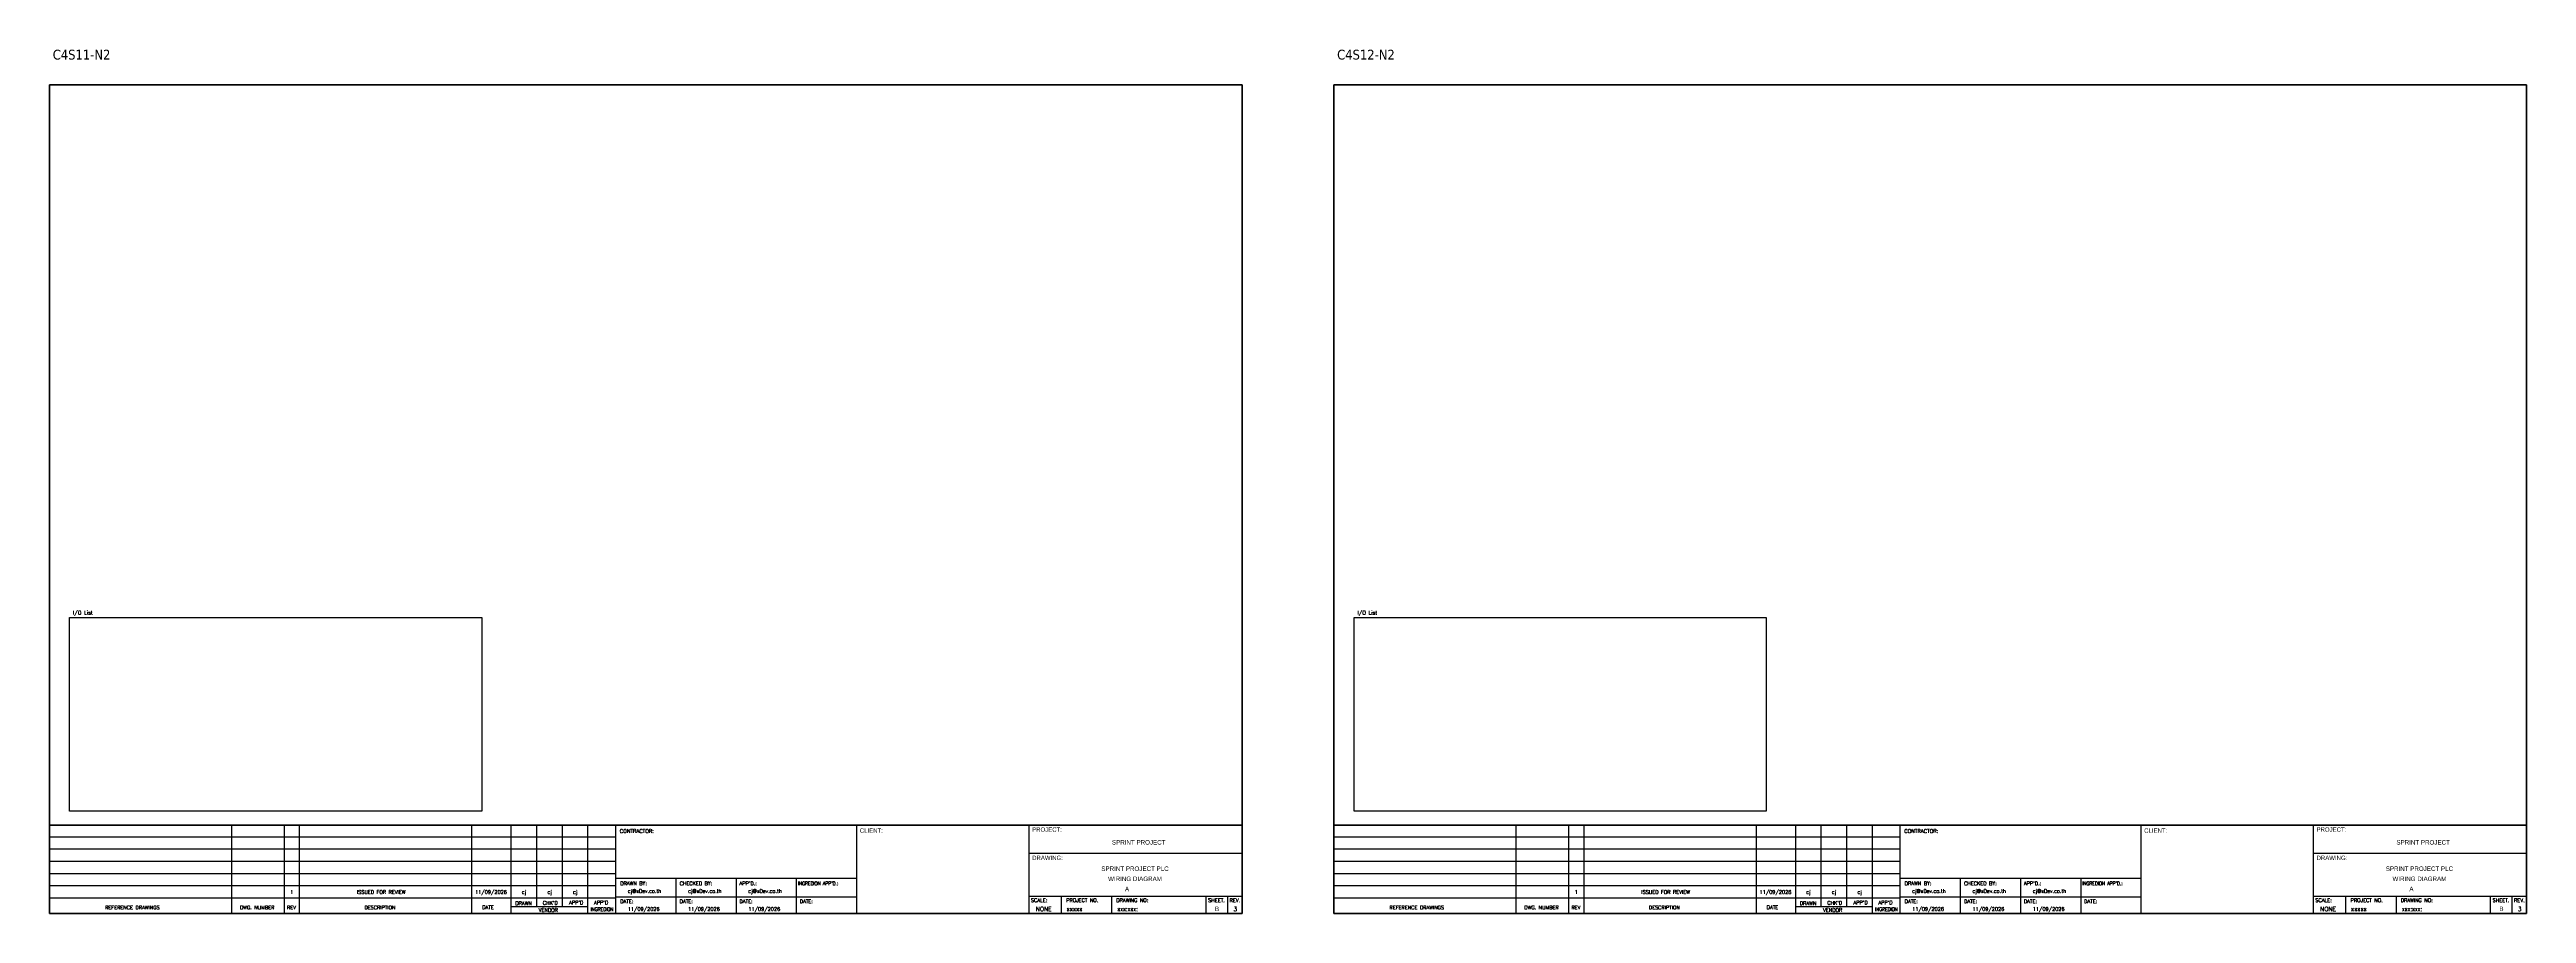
# Model space of a CAD drawing. Header units: millimetres. Extents: x 0 to 62600, y 0 to 14837.
# Drawn here: x 54513 to 62600, y 3004 to 5824 of the extents above; entities that cross this region are included whole.
import ezdxf
from ezdxf.enums import TextEntityAlignment as Align

# ---------------------------------------------------------------- set-up
doc = ezdxf.new("R2010")
doc.units = ezdxf.units.MM
for name, color, linetype in [('GT_1', 9, 'Continuous'), ('HELPPOINT', 7, 'Continuous'), ('MEMBER', 7, 'Continuous')]:
    doc.layers.add(name, color=color, linetype=linetype)
doc.styles.add('HTX11', font='O8111901')
doc.styles.add('ROMANS', font='romans.shx', dxfattribs={"width": 0.85, "height": 25})
doc.styles.add('Tahoma', font='')
doc.styles.get('Tahoma').set_extended_font_data('Tahoma')

msp = doc.modelspace()

# ---------------------------------------------------------------- linework, layer by layer
at = {"color": 4}
for p, q in [((57815.2, 3060.3), (57815.2, 3004.2)), ((57980.5, 3060.3), (57980.5, 3004.2)), ((62008.5, 3060.3), (62008.5, 3004.2)), ((62173.8, 3060.3), (62173.8, 3004.2))]:
    msp.add_line(p, q, dxfattribs=at)
at = {"color": 4, "ltscale": 0.5}
for p, q in [((58287.6, 3060.3), (58287.6, 3004.2)), ((58287.6, 3060.3), (58287.6, 3004.2)), ((58358.8, 3060.3), (58358.8, 3004.2)), ((58358.8, 3060.3), (58358.8, 3004.2)), ((62480.9, 3060.3), (62480.9, 3004.2)), ((62480.9, 3060.3), (62480.9, 3004.2)), ((62552.1, 3060.3), (62552.1, 3004.2)), ((62552.1, 3060.3), (62552.1, 3004.2))]:
    msp.add_line(p, q, dxfattribs=at)
for points in [[(54578.6, 3970.1), (55924.4, 3970.1), (55924.4, 3338), (54578.6, 3338)], [(58771.9, 3970.1), (60117.7, 3970.1), (60117.7, 3338), (58771.9, 3338)]]:
    msp.add_lwpolyline(points, close=True)
at = {"layer": 'GT_1', "color": 4}
for p, q in [((56361.7, 3253.5), (54512.9, 3253.5)), ((55108.3, 3004.2), (55108.3, 3292.4)), ((55280.2, 3004.2), (55280.2, 3292.4)), ((55329.4, 3004.2), (55329.4, 3292.4)), ((55892, 3004.2), (55892, 3292.4)), ((56020.3, 3004.2), (56020.3, 3292.4)), ((56103.9, 3026), (56103.9, 3292.4)), ((56187.4, 3026), (56187.4, 3292.4)), ((56270.7, 3004.2), (56270.7, 3292.4)), ((56361.7, 3004.2), (56361.7, 3292.4)), ((57148.7, 3004.2), (57148.7, 3292.4)), ((57711, 3004.2), (57711, 3292.4)), ((57711, 3004.2), (57711, 3292.4)), ((57711, 3004.2), (57711, 3292.4)), ((60555, 3253.5), (58706.2, 3253.5)), ((59301.6, 3004.2), (59301.6, 3292.4)), ((59473.5, 3004.2), (59473.5, 3292.4)), ((59522.7, 3004.2), (59522.7, 3292.4)), ((60085.3, 3004.2), (60085.3, 3292.4)), ((60213.7, 3004.2), (60213.7, 3292.4)), ((60297.2, 3026), (60297.2, 3292.4)), ((60380.7, 3026), (60380.7, 3292.4)), ((60464, 3004.2), (60464, 3292.4)), ((60555, 3004.2), (60555, 3292.4)), ((61342, 3004.2), (61342, 3292.4)), ((61904.3, 3004.2), (61904.3, 3292.4)), ((61904.3, 3004.2), (61904.3, 3292.4)), ((61904.3, 3004.2), (61904.3, 3292.4)), ((56361.7, 3213.7), (54512.9, 3213.7)), ((56361.7, 3173.8), (54512.9, 3173.8)), ((60555, 3213.7), (58706.2, 3213.7)), ((60555, 3173.8), (58706.2, 3173.8)), ((56361.7, 3133.9), (54512.9, 3133.9)), ((56361.7, 3094), (54512.9, 3094)), ((57148.7, 3118.5), (56361.7, 3118.5)), ((56558.5, 3004.2), (56558.5, 3118.5)), ((56755.2, 3004.2), (56755.2, 3118.5)), ((56952, 3004.2), (56952, 3118.5)), ((60555, 3133.9), (58706.2, 3133.9)), ((60555, 3094), (58706.2, 3094)), ((61342, 3118.5), (60555, 3118.5)), ((60751.8, 3004.2), (60751.8, 3118.5)), ((60948.5, 3004.2), (60948.5, 3118.5)), ((61145.3, 3004.2), (61145.3, 3118.5)), ((56361.6, 3054), (54512.9, 3054)), ((56270.7, 3026), (56020.3, 3026)), ((57148.7, 3057.1), (56361.7, 3057.1)), ((57711, 3060.3), (58406.2, 3060.3)), ((60554.9, 3054), (58706.2, 3054)), ((60464, 3026), (60213.7, 3026)), ((61342, 3057.1), (60555, 3057.1)), ((61904.3, 3060.3), (62599.5, 3060.3))]:
    msp.add_line(p, q, dxfattribs=at)
at = {"layer": 'HELPPOINT', "color": 4, "lineweight": 35}
for p, q in [((54512.9, 3004.2), (54512.9, 5708.4)), ((54512.9, 5708.4), (58406.2, 5708.4)), ((54512.9, 3004.2), (54512.9, 5708.4)), ((54512.9, 5708.4), (58406.2, 5708.4)), ((58406.2, 5708.4), (58406.2, 3004.2)), ((58406.2, 5708.4), (58406.2, 3004.2)), ((58706.2, 3004.2), (58706.2, 5708.4)), ((58706.2, 5708.4), (62599.5, 5708.4)), ((58706.2, 3004.2), (58706.2, 5708.4)), ((58706.2, 5708.4), (62599.5, 5708.4)), ((62599.5, 5708.4), (62599.5, 3004.2)), ((62599.5, 5708.4), (62599.5, 3004.2)), ((58406.2, 3004.2), (54512.9, 3004.2)), ((58406.2, 3004.2), (54512.9, 3004.2)), ((62599.5, 3004.2), (58706.2, 3004.2)), ((62599.5, 3004.2), (58706.2, 3004.2))]:
    msp.add_line(p, q, dxfattribs=at)
at = {"layer": 'HELPPOINT', "color": 4}
for p, q in [((57711, 3200.8), (58406.2, 3200.8)), ((57711, 3200.8), (58406.2, 3200.8)), ((61904.3, 3200.8), (62599.5, 3200.8)), ((61904.3, 3200.8), (62599.5, 3200.8)), ((57711, 3060.3), (58406.2, 3060.3)), ((61904.3, 3060.3), (62599.5, 3060.3))]:
    msp.add_line(p, q, dxfattribs=at)
at = {"layer": 'MEMBER', "color": 4, "lineweight": 35}
for p, q in [((54512.9, 3292.4), (58406.2, 3292.4)), ((54512.9, 3292.4), (58406.2, 3292.4)), ((58706.2, 3292.4), (62599.5, 3292.4)), ((58706.2, 3292.4), (62599.5, 3292.4))]:
    msp.add_line(p, q, dxfattribs=at)
at = {"layer": 'MEMBER', "color": 4}
for p, q in [((57711, 3200.8), (58406.2, 3200.8)), ((57711, 3200.8), (58406.2, 3200.8)), ((61904.3, 3200.8), (62599.5, 3200.8)), ((61904.3, 3200.8), (62599.5, 3200.8)), ((57711, 3060.3), (58406.2, 3060.3)), ((57711, 3060.3), (58406.2, 3060.3)), ((61904.3, 3060.3), (62599.5, 3060.3)), ((61904.3, 3060.3), (62599.5, 3060.3))]:
    msp.add_line(p, q, dxfattribs=at)

# ---------------------------------------------------------------- texts
at = {"color": 2, "style": 'Tahoma'}
for s, p in [('C4S11-N2', (54523.3, 5791.5)), ('C4S12-N2', (58716.6, 5791.5))]:
    msp.add_text(s, height=32, dxfattribs=at).set_placement(p)
at = {"color": 4, "ltscale": 100, "style": 'HTX11'}
for s, p in [('SPRINT PROJECT', (58068.8, 3236.4)), ('SPRINT PROJECT', (62262.1, 3236.4)), ('SPRINT PROJECT PLC', (58056.7, 3150.3)), ('SPRINT PROJECT PLC', (62250, 3150.3)), ('WIRING DIAGRAM', (58056.7, 3117.3)), ('WIRING DIAGRAM', (62250, 3117.3))]:
    msp.add_text(s, height=14.693, dxfattribs=at).set_placement(p, align=Align.MIDDLE_CENTER)
at = {"style": 'HTX11'}
for tag, text, height, p in [('A', 'A', 14.8, (58030.7, 3084)), ('A', 'A', 14.8, (62224, 3084)), ('B', 'CHASSIS C4 SLOT 11', 14.821, (58324.5, 3019.1)), ('B', 'CHASSIS C4 SLOT 12', 14.821, (62517.8, 3019.1))]:
    msp.add_attdef(tag, text=text, height=height, dxfattribs=at).set_placement(p, align=Align.MIDDLE_CENTER)
at = {"layer": 'GT_1', "color": 4, "style": 'HTX11'}
for s, p in [('CLIENT:', (57158.2, 3267.7)), ('PROJECT:', (57720.9, 3271)), ('CLIENT:', (61351.5, 3267.7)), ('PROJECT:', (61914.2, 3271)), ('DRAWING:', (57720.9, 3178.6)), ('DRAWING:', (61914.2, 3178.6))]:
    msp.add_text(s, height=14.25, dxfattribs=at).set_placement(p)
at = {"layer": 'MEMBER', "color": 4, "ltscale": 0.8, "style": 'ROMANS'}
for s, height, p in [('I/O List', 12.35, (54589.5, 3979.8)), ('I/O List', 12.35, (58782.8, 3979.8)), ('CONTRACTOR:', 12.35, (56374.8, 3267)), ('CONTRACTOR:', 12.35, (60568.1, 3267)), ('DRAWN BY:', 11.88, (56376.3, 3096.4)), ('cj@xDev.co.th', 11.875, (56400.7, 3071.4)), ('CHECKED BY:', 11.875, (56570.2, 3096.4)), ('cj@xDev.co.th', 11.875, (56597.5, 3071.4)), ("APP'D.:", 11.88, (56765.4, 3096.4)), ('cj@xDev.co.th', 11.875, (56794.3, 3071.4)), ('DRAWN BY:', 11.88, (60569.6, 3096.4)), ('cj@xDev.co.th', 11.875, (60594, 3071.4)), ('CHECKED BY:', 11.875, (60763.5, 3096.4)), ('cj@xDev.co.th', 11.875, (60790.8, 3071.4)), ("APP'D.:", 11.88, (60958.7, 3096.4)), ('cj@xDev.co.th', 11.875, (60987.6, 3071.4)), ('REFERENCE DRAWINGS', 11.875, (54694.3, 3017.7)), ('DWG. NUMBER', 11.875, (55134.5, 3017.7)), ('REV', 11.88, (55288.1, 3017.7)), ('DESCRIPTION', 11.875, (55540.9, 3017.7)), ('DATE', 11.88, (55925.7, 3018.4)), ('DRAWN', 11.88, (56033.7, 3031.5)), ('VENDOR', 11.88, (56109.8, 3009.3)), ("CHK'D", 11.88, (56123.5, 3032.7)), ("APP'D", 11.88, (56209.1, 3033.9)), ("APP'D", 11.88, (56290.3, 3033.9)), ('DATE:', 11.88, (56376.3, 3037.8)), ('11/09/2026', 11.88, (56400.7, 3012.7)), ('DATE:', 11.88, (56570.2, 3037.8)), ('11/09/2026', 11.88, (56597.5, 3012.7)), ('DATE:', 11.88, (56765.4, 3037.8)), ('11/09/2026', 11.88, (56794.3, 3012.7)), ('DATE:', 11.88, (56962.2, 3037.8)), ('SCALE:', 11.88, (57716.9, 3041.3)), ('NONE', 14.23, (57732.9, 3011.6)), ('PROJECT NO.', 11.875, (57832.1, 3041.3)), ('xxxxx', 14.23, (57833.3, 3011.6)), ('DRAWING NO:', 11.875, (57995.8, 3041.3)), ('SHEET.', 12, (58295.6, 3041.3)), ('REV.', 12, (58365.5, 3041.3)), ('REFERENCE DRAWINGS', 11.875, (58887.6, 3017.7)), ('DWG. NUMBER', 11.875, (59327.8, 3017.7)), ('REV', 11.88, (59481.4, 3017.7)), ('DESCRIPTION', 11.875, (59734.2, 3017.7)), ('DATE', 11.88, (60119, 3018.4)), ('DRAWN', 11.88, (60227, 3031.5)), ('VENDOR', 11.88, (60303.1, 3009.3)), ("CHK'D", 11.88, (60316.8, 3032.7)), ("APP'D", 11.88, (60402.4, 3033.9)), ("APP'D", 11.88, (60483.6, 3033.9)), ('DATE:', 11.88, (60569.6, 3037.8)), ('11/09/2026', 11.88, (60594, 3012.7)), ('DATE:', 11.88, (60763.5, 3037.8)), ('11/09/2026', 11.88, (60790.8, 3012.7)), ('DATE:', 11.88, (60958.7, 3037.8)), ('11/09/2026', 11.88, (60987.6, 3012.7)), ('DATE:', 11.88, (61155.5, 3037.8)), ('SCALE:', 11.88, (61910.2, 3041.3)), ('NONE', 14.23, (61926.2, 3011.6)), ('PROJECT NO.', 11.875, (62025.4, 3041.3)), ('xxxxx', 14.23, (62026.6, 3011.6)), ('DRAWING NO:', 11.875, (62189.1, 3041.3)), ('SHEET.', 12, (62488.9, 3041.3)), ('REV.', 12, (62558.8, 3041.3))]:
    msp.add_text(s, height=height, dxfattribs=at).set_placement(p)
for s, height, p in [('1', 11.9, (55303.9, 3074.1)), ('ISSUED FOR REVIEW', 11.875, (55595.9, 3074.1)), ('11/09/2026', 11.88, (55954.2, 3074.1)), ('cj', 11.88, (56062, 3074.1)), ('cj', 11.88, (56145.6, 3074.1)), ('cj', 11.88, (56229.1, 3074.1)), ('1', 11.9, (59497.2, 3074.1)), ('ISSUED FOR REVIEW', 11.875, (59789.2, 3074.1)), ('11/09/2026', 11.88, (60147.5, 3074.1)), ('cj', 11.88, (60255.3, 3074.1)), ('cj', 11.88, (60338.9, 3074.1)), ('cj', 11.88, (60422.4, 3074.1))]:
    msp.add_text(s, height=height, dxfattribs=at).set_placement(p, align=Align.MIDDLE_CENTER)
at = {"layer": 'MEMBER', "color": 4, "ltscale": 0.8, "style": 'ROMANS', "width": 0.8}
for s, height, p in [("INGREDION APP'D.:", 11.875, (56956.2, 3096.4)), ("INGREDION APP'D.:", 11.875, (61149.5, 3096.4)), ('INGREDION', 11.88, (56279.5, 3012.2)), ('xxx:xxx:', 14.23, (57999.5, 3011.6)), ('INGREDION', 11.88, (60472.8, 3012.2)), ('xxx:xxx:', 14.23, (62192.8, 3011.6))]:
    msp.add_text(s, height=height, dxfattribs=at).set_placement(p)
at = {"layer": 'MEMBER', "color": 4, "ltscale": 0.8, "style": 'ROMANS'}
for p in [(58384.1, 3011.6), (62577.4, 3011.6)]:
    msp.add_text('3', height=14.2, dxfattribs=at).set_placement(p, align=Align.CENTER)

doc.saveas('drawing.dxf')
